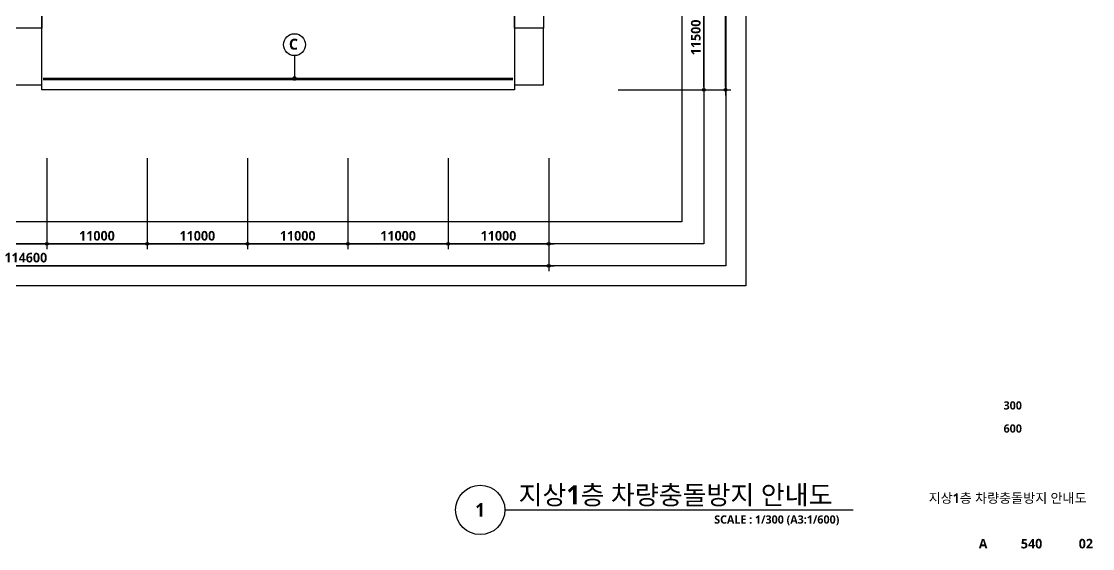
# Model space of a CAD drawing. Header units: millimetres. Extents: x 10941 to 1002000, y 7641 to 169666.
# Drawn here: x 376605 to 493984, y 7641 to 65419 of the extents above; entities that cross this region are included whole.
import ezdxf
from ezdxf.enums import TextEntityAlignment as Align

# ---------------------------------------------------------------- set-up
doc = ezdxf.new("R2010")
doc.units = ezdxf.units.MM
doc.header["$LTSCALE"] = 400
doc.header["$MEASUREMENT"] = 0
doc.header["$PDSIZE"] = -10
doc.layers.get('0').update_dxf_attribs({"linetype": 'CONTINUOUS'})
doc.layers.get('Defpoints').update_dxf_attribs({"color": 153, "linetype": 'CONTINUOUS'})
for name, color, linetype in [('A-ANNO-TITL', 7, 'CONTINUOUS'), ('A-ST-AXIS-DIM', 7, 'CONTINUOUS'), ('A-TEXT', 3, 'CONTINUOUS'), ('A-WALLb', 5, 'STD_WIREMESH_050'), ('AA-MARK', 2, 'CONTINUOUS'), ('AA-XXXX-TXT1', 2, 'CONTINUOUS')]:
    doc.layers.add(name, color=color, linetype=linetype)
doc.layers.add('Defpoint', color=161, linetype='CONTINUOUS', plot=False)
doc.layers.add('면적', color=210, linetype='CONTINUOUS', plot=False)
doc.styles.add('2020음성 1차', font='')
doc.styles.add('SH_대대리576', font='')
doc.styles.get("Standard").update_dxf_attribs({"font": ''})
doc.styles.get('2020음성 1차').set_extended_font_data('NanumGothic', bold=True)
doc.styles.get('SH_대대리576').set_extended_font_data('NanumGothic', bold=True)
doc.styles.get('Standard').set_extended_font_data('DotumChe')
doc.linetypes.add('STD_WIREMESH_050', pattern='A,4,-1,["X",Standard,S=0.5,R=0,X=-0.24,Y=-0.25],-1', length=6)
doc.dimstyles.new('SHP 600', dxfattribs={"dimscale": 300, "dimtxt": 3.5, "dimasz": 1, "dimexe": 2, "dimexo": 2, "dimgap": 1, "dimtad": 1, "dimdec": 0, "dimzin": 0, "dimdsep": 46, "dimtxsty": 'SH_대대리576', "dimblk": 'DIMDOT', "dimcen": 0.09, "dimclrt": 3, "dimadec": 0, "dimazin": 1, "dimtfac": 1, "dimtdec": 0, "dimtix": 1, "dimtmove": 2, "dimatfit": 0, "dimldrblk": 'DIMDOT', "dimfxl": 1, "dimtolj": 1, "dimtzin": 0, "dimarcsym": 0})

# ---------------------------------------------------------------- blocks, each defined once
blk = doc.blocks.new('*U18943')
at = {"layer": 'A-ANNO-TITL'}
blk.add_line((0, 0), (6359, 0), dxfattribs=at)
blk.add_circle((-450, 0), 450, dxfattribs=at)
at = {"layer": 'AA-XXXX-TXT1', "style": 'SH_대대리576'}
blk.add_attdef('DWG.TITLE', (250, 100), '', height=350, dxfattribs=at)
at = {"layer": 'AA-XXXX-TXT1', "color": 7, "style": 'SH_대대리576'}
blk.add_attdef('NO1', text='', height=300, dxfattribs=at).set_placement((-450, 0), align=Align.MIDDLE)
at = {"layer": 'AA-XXXX-TXT1', "style": 'SH_대대리576'}
blk.add_attdef('SCALE', text='', height=150, dxfattribs=at).set_placement((6109, -100), align=Align.TOP_RIGHT)
blk = doc.blocks.new('G$C103DFDC3')
blk.add_line((92200, 51120, 103000), (95600, 51120))
at = {"layer": '면적'}
for points in [[(16250, 56450), (19450, 56450), (19450, 50250), (16250, 50250)], [(20000, 48025), (20000, 45000), (53400, 45000), (53400, 52620), (55950, 52620), (55950, 57000), (20000, 57000), (19450, 57000), (19450, 48025), (20000, 48025)], [(59150, 50250), (55950, 50250), (55950, 56450), (59150, 56450)], [(95600, 57500), (92200, 57500), (92200, 57000), (60200, 57000), (59150, 57000), (59150, 48025), (59150, 48025), (59150, 45000), (92200, 45000), (92200, 51120), (95600, 51120)], [(95600, 57500), (108000, 57500), (108000, 45000), (95600, 45000)], [(108000, 57500), (108000, 44925), (110950, 44925), (110950, 56450), (110900, 56450), (110900, 56600), (110900, 57500)], [(114150, 50250), (110950, 50250), (110950, 56450), (114150, 56450)], [(12900, 6550), (16250, 6550), (16250, 6750), (18500, 6750), (18500, 8850), (16250, 8850), (16250, 8800), (14800, 8800), (14800, 11500), (15200, 11500), (15200, 45000), (20000, 45000), (20000, 48025), (19450, 48025), (19450, 48150), (16250, 48150), (16250, 54100), (13100, 54100), (13100, 45600), (8525, 45600), (8525, 40100), (7400, 40100), (7400, 37200), (13100, 37200), (13100, 16300), (7600, 16300), (7600, 14300), (8600, 14300), (8600, 12900), (10100, 12900), (10100, 14300), (13100, 14300), (13100, 11200), (12900, 11200), (12900, 6550)], [(13100, 54100), (10100, 54100), (10100, 51420), (13100, 51420)], [(55950, 45025), (53400, 45025), (53400, 52620), (55950, 52620)], [(10100, 51420), (10100, 49500), (12210, 49500), (12210, 50270), (13100, 50270), (13100, 51420)], [(92200, 45000), (93100, 45000), (93100, 44925), (95600, 44925), (95600, 51120), (92200, 51120)], [(7200, 49500), (13100, 49500), (13100, 45600), (7200, 45600)], [(12210, 50270), (13100, 50270), (13100, 49500), (12210, 49500)], [(16250, 50250), (19450, 50250), (19450, 48150), (16250, 48150)], [(59150, 48150), (55950, 48150), (55950, 50250), (59150, 50250)], [(114150, 48150), (110950, 48150), (110950, 50250), (114150, 50250)], [(55950, 48150), (55950, 45025), (59150, 45025), (59150, 48025), (59150, 48025), (59150, 48150)], [(110950, 48150), (110950, 44925), (114150, 44925), (114150, 48025), (114150, 48025), (114150, 48150)], [(15200, 45000), (53400, 45000), (53400, 45025), (59150, 45025), (59150, 45000), (93100, 45000), (93100, 44925), (95600, 44925), (95600, 45000), (108000, 45000), (108000, 44925), (115200, 44925), (115200, 33500), (114700, 33500), (114700, 8850), (110950, 8850), (110950, 0), (59150, 0), (59150, 8850), (55950, 8850), (55950, 0), (19450, 0), (19450, 10950), (17400, 10950), (17400, 11500), (17400, 11500), (17400, 15800), (17400, 15800), (17400, 22800), (15200, 22800), (15200, 34000), (19355, 34000), (19355, 37125), (18355, 37125), (18355, 38025), (19355, 38025), (19355, 41675), (15200, 41675)], [(15200, 41675), (19355, 41675), (19355, 38025), (18355, 38025), (18355, 37125), (19355, 37125), (19355, 34000), (15200, 34000)], [(0, 20000), (0, 37200), (13100, 37200), (13100, 20000)], [(15200, 22800), (15200, 11500), (16250, 11500), (16250, 10950), (17400, 10950), (17400, 22725), (17400, 22800)], [(7600, 14300), (7600, 20000), (0, 20000), (0, 12850), (1900, 12850), (1900, 11200), (4700, 11200), (4700, 14300)], [(7600, 20000), (13100, 20000), (13100, 16300), (7600, 16300)], [(4700, 14300), (4700, 11200), (7600, 11200), (7600, 11600), (8600, 11600), (8600, 14300)], [(9500, 12900), (9500, 11200), (13100, 11200), (13100, 14300), (10100, 14300), (10100, 12900)], [(14800, 11500), (16250, 11500), (16250, 8800), (14800, 8800)], [(16250, 10950), (19450, 10950), (19450, 8850), (16250, 8850)], [(19450, 6750), (18500, 6750), (18500, 8850), (19450, 8850)], [(55950, 8850), (59150, 8850), (59150, 6750), (55950, 6750)], [(110950, 8850), (114150, 8850), (114150, 6750), (110950, 6750)], [(16250, 6750), (19450, 6750), (19450, 550), (16250, 550)], [(55950, 6750), (55950, 6750), (55950, 6750), (55950, 550), (59150, 550), (59150, 6750), (59150, 6750)], [(114150, 6750), (114150, 6750), (114150, 6750), (110950, 6750), (110950, 550), (114150, 550)]]:
    blk.add_lwpolyline(points, close=True, dxfattribs=at)
for points in [[(10100, 51420), (10100, 51420), (10100, 49500), (10100, 49500), (7200, 49500), (7200, 45600), (5200, 45600), (5200, 54100), (10100, 54100), (10100, 51420)], [(59150, 8850), (59400, 8850), (59400, 11500), (59700, 11500), (59700, 45000)]]:
    blk.add_lwpolyline(points, dxfattribs=at)
at = {"layer": '면적', "elevation": 103000}
blk.add_lwpolyline([(18355, 38025), (19355, 38025), (19355, 37125), (18355, 37125)], close=True, dxfattribs=at)
blk = doc.blocks.new('DIMDOT')
at = {"color": 0}
blk.add_line((-2, 0), (2, 0), dxfattribs=at)
for radius in [0.5, 0.25]:
    blk.add_circle((0, 0), radius, dxfattribs=at)
blk = doc.blocks.new('*D19844')
at = {"layer": 'A-ST-AXIS-DIM', "color": 0, "lineweight": -2}
for p, q in [((319782, 50445), (319782, 38045)), ((434382, 50445), (434382, 38045)), ((320082, 38645), (434082, 38645))]:
    blk.add_line(p, q, dxfattribs=at)
at = {"layer": 'Defpoints', "color": 0}
for p in [(319782, 51045), (434382, 51045), (434382, 38645)]:
    blk.add_point(p, dxfattribs=at)
at = {"layer": 'A-ST-AXIS-DIM', "color": 0, "linetype": 'ByBlock', "lineweight": -2, "xscale": 300, "yscale": 300, "zscale": 300, "rotation": 180}
blk.add_blockref('DIMDOT', (319782, 38645), dxfattribs=at)
at = {"layer": 'A-ST-AXIS-DIM', "color": 0, "linetype": 'ByBlock', "lineweight": -2, "xscale": 300, "yscale": 300, "zscale": 300}
blk.add_blockref('DIMDOT', (434382, 38645), dxfattribs=at)
at = {"layer": 'A-ST-AXIS-DIM', "color": 3, "insert": (377082, 39524), "char_height": 1050, "attachment_point": 5, "style": 'SH_대대리576'}
blk.add_mtext('\\A1;114600', dxfattribs=at)
blk = doc.blocks.new('*D19849')
at = {"layer": 'A-ST-AXIS-DIM', "color": 0, "lineweight": -2}
for p, q in [((368382, 50445), (368382, 40445)), ((379382, 50445), (379382, 40445)), ((368682, 41045), (379082, 41045))]:
    blk.add_line(p, q, dxfattribs=at)
at = {"layer": 'Defpoints', "color": 0}
for p in [(368382, 51045), (379382, 51045), (379382, 41045)]:
    blk.add_point(p, dxfattribs=at)
at = {"layer": 'A-ST-AXIS-DIM', "color": 0, "linetype": 'ByBlock', "lineweight": -2, "xscale": 300, "yscale": 300, "zscale": 300, "rotation": 180}
blk.add_blockref('DIMDOT', (368382, 41045), dxfattribs=at)
at = {"layer": 'A-ST-AXIS-DIM', "color": 0, "linetype": 'ByBlock', "lineweight": -2, "xscale": 300, "yscale": 300, "zscale": 300}
blk.add_blockref('DIMDOT', (379382, 41045), dxfattribs=at)
at = {"layer": 'A-ST-AXIS-DIM', "color": 3, "insert": (373882, 41921), "char_height": 1050, "attachment_point": 5, "style": 'SH_대대리576'}
blk.add_mtext('\\A1;11000', dxfattribs=at)
blk = doc.blocks.new('*D19850')
at = {"layer": 'A-ST-AXIS-DIM', "color": 0, "lineweight": -2}
for p, q in [((379382, 50445), (379382, 40445)), ((390382, 50445), (390382, 40445)), ((379682, 41045), (390082, 41045))]:
    blk.add_line(p, q, dxfattribs=at)
at = {"layer": 'Defpoints', "color": 0}
for p in [(379382, 51045), (390382, 51045), (390382, 41045)]:
    blk.add_point(p, dxfattribs=at)
at = {"layer": 'A-ST-AXIS-DIM', "color": 0, "linetype": 'ByBlock', "lineweight": -2, "xscale": 300, "yscale": 300, "zscale": 300, "rotation": 180}
blk.add_blockref('DIMDOT', (379382, 41045), dxfattribs=at)
at = {"layer": 'A-ST-AXIS-DIM', "color": 0, "linetype": 'ByBlock', "lineweight": -2, "xscale": 300, "yscale": 300, "zscale": 300}
blk.add_blockref('DIMDOT', (390382, 41045), dxfattribs=at)
at = {"layer": 'A-ST-AXIS-DIM', "color": 3, "insert": (384882, 41921), "char_height": 1050, "attachment_point": 5, "style": 'SH_대대리576'}
blk.add_mtext('\\A1;11000', dxfattribs=at)
blk = doc.blocks.new('*D19851')
at = {"layer": 'A-ST-AXIS-DIM', "color": 0, "lineweight": -2}
for p, q in [((390382, 50445), (390382, 40445)), ((401382, 50445), (401382, 40445)), ((390682, 41045), (401082, 41045))]:
    blk.add_line(p, q, dxfattribs=at)
at = {"layer": 'Defpoints', "color": 0}
for p in [(390382, 51045), (401382, 51045), (401382, 41045)]:
    blk.add_point(p, dxfattribs=at)
at = {"layer": 'A-ST-AXIS-DIM', "color": 0, "linetype": 'ByBlock', "lineweight": -2, "xscale": 300, "yscale": 300, "zscale": 300, "rotation": 180}
blk.add_blockref('DIMDOT', (390382, 41045), dxfattribs=at)
at = {"layer": 'A-ST-AXIS-DIM', "color": 0, "linetype": 'ByBlock', "lineweight": -2, "xscale": 300, "yscale": 300, "zscale": 300}
blk.add_blockref('DIMDOT', (401382, 41045), dxfattribs=at)
at = {"layer": 'A-ST-AXIS-DIM', "color": 3, "insert": (395882, 41921), "char_height": 1050, "attachment_point": 5, "style": 'SH_대대리576'}
blk.add_mtext('\\A1;11000', dxfattribs=at)
blk = doc.blocks.new('*D19852')
at = {"layer": 'A-ST-AXIS-DIM', "color": 0, "lineweight": -2}
for p, q in [((401382, 50445), (401382, 40445)), ((412382, 50445), (412382, 40445)), ((401682, 41045), (412082, 41045))]:
    blk.add_line(p, q, dxfattribs=at)
at = {"layer": 'Defpoints', "color": 0}
for p in [(401382, 51045), (412382, 51045), (412382, 41045)]:
    blk.add_point(p, dxfattribs=at)
at = {"layer": 'A-ST-AXIS-DIM', "color": 0, "linetype": 'ByBlock', "lineweight": -2, "xscale": 300, "yscale": 300, "zscale": 300, "rotation": 180}
blk.add_blockref('DIMDOT', (401382, 41045), dxfattribs=at)
at = {"layer": 'A-ST-AXIS-DIM', "color": 0, "linetype": 'ByBlock', "lineweight": -2, "xscale": 300, "yscale": 300, "zscale": 300}
blk.add_blockref('DIMDOT', (412382, 41045), dxfattribs=at)
at = {"layer": 'A-ST-AXIS-DIM', "color": 3, "insert": (406882, 41921), "char_height": 1050, "attachment_point": 5, "style": 'SH_대대리576'}
blk.add_mtext('\\A1;11000', dxfattribs=at)
blk = doc.blocks.new('*D19853')
at = {"layer": 'A-ST-AXIS-DIM', "color": 0, "lineweight": -2}
for p, q in [((412382, 50445), (412382, 40445)), ((423382, 50445), (423382, 40445)), ((412682, 41045), (423082, 41045))]:
    blk.add_line(p, q, dxfattribs=at)
at = {"layer": 'Defpoints', "color": 0}
for p in [(412382, 51045), (423382, 51045), (423382, 41045)]:
    blk.add_point(p, dxfattribs=at)
at = {"layer": 'A-ST-AXIS-DIM', "color": 0, "linetype": 'ByBlock', "lineweight": -2, "xscale": 300, "yscale": 300, "zscale": 300, "rotation": 180}
blk.add_blockref('DIMDOT', (412382, 41045), dxfattribs=at)
at = {"layer": 'A-ST-AXIS-DIM', "color": 0, "linetype": 'ByBlock', "lineweight": -2, "xscale": 300, "yscale": 300, "zscale": 300}
blk.add_blockref('DIMDOT', (423382, 41045), dxfattribs=at)
at = {"layer": 'A-ST-AXIS-DIM', "color": 3, "insert": (417882, 41921), "char_height": 1050, "attachment_point": 5, "style": 'SH_대대리576'}
blk.add_mtext('\\A1;11000', dxfattribs=at)
blk = doc.blocks.new('*D19854')
at = {"layer": 'A-ST-AXIS-DIM', "color": 0, "lineweight": -2}
for p, q in [((423382, 50445), (423382, 40445)), ((434382, 50445), (434382, 40445)), ((423682, 41045), (434082, 41045))]:
    blk.add_line(p, q, dxfattribs=at)
at = {"layer": 'Defpoints', "color": 0}
for p in [(423382, 51045), (434382, 51045), (434382, 41045)]:
    blk.add_point(p, dxfattribs=at)
at = {"layer": 'A-ST-AXIS-DIM', "color": 0, "linetype": 'ByBlock', "lineweight": -2, "xscale": 300, "yscale": 300, "zscale": 300, "rotation": 180}
blk.add_blockref('DIMDOT', (423382, 41045), dxfattribs=at)
at = {"layer": 'A-ST-AXIS-DIM', "color": 0, "linetype": 'ByBlock', "lineweight": -2, "xscale": 300, "yscale": 300, "zscale": 300}
blk.add_blockref('DIMDOT', (434382, 41045), dxfattribs=at)
at = {"layer": 'A-ST-AXIS-DIM', "color": 3, "insert": (428882, 41921), "char_height": 1050, "attachment_point": 5, "style": 'SH_대대리576'}
blk.add_mtext('\\A1;11000', dxfattribs=at)
blk = doc.blocks.new('*D19855')
at = {"layer": 'A-ST-AXIS-DIM', "color": 0, "lineweight": -2}
for p, q in [((441982, 142716), (454357, 142716)), ((453757, 58216), (453757, 142416)), ((441982, 57916), (454357, 57916))]:
    blk.add_line(p, q, dxfattribs=at)
at = {"layer": 'Defpoints', "color": 0}
for p in [(441382, 142716), (453757, 142716), (441382, 57916)]:
    blk.add_point(p, dxfattribs=at)
at = {"layer": 'A-ST-AXIS-DIM', "color": 0, "linetype": 'ByBlock', "lineweight": -2, "xscale": 300, "yscale": 300, "zscale": 300}
for p, rotation in [((453757, 142716), 90), ((453757, 57916), 270)]:
    blk.add_blockref('DIMDOT', p, dxfattribs=dict(at, rotation=rotation))
at = {"layer": 'A-ST-AXIS-DIM', "color": 3, "insert": (452877, 100316), "char_height": 1050, "attachment_point": 5, "rotation": 90, "style": 'SH_대대리576'}
blk.add_mtext('\\A1;84800', dxfattribs=at)
blk = doc.blocks.new('*D19856')
at = {"layer": 'A-ST-AXIS-DIM', "color": 0, "lineweight": -2}
for p, q in [((441982, 69416), (451982, 69416)), ((451382, 58216), (451382, 69116)), ((441982, 57916), (451982, 57916))]:
    blk.add_line(p, q, dxfattribs=at)
at = {"layer": 'Defpoints', "color": 0}
for p in [(441382, 69416), (451382, 69416), (441382, 57916)]:
    blk.add_point(p, dxfattribs=at)
at = {"layer": 'A-ST-AXIS-DIM', "color": 0, "linetype": 'ByBlock', "lineweight": -2, "xscale": 300, "yscale": 300, "zscale": 300}
for p, rotation in [((451382, 69416), 90), ((451382, 57916), 270)]:
    blk.add_blockref('DIMDOT', p, dxfattribs=dict(at, rotation=rotation))
at = {"layer": 'A-ST-AXIS-DIM', "color": 3, "insert": (450505, 63666), "char_height": 1050, "attachment_point": 5, "rotation": 90, "style": 'SH_대대리576'}
blk.add_mtext('\\A1;11500', dxfattribs=at)

msp = doc.modelspace()

# ---------------------------------------------------------------- linework, layer by layer
at = {"layer": 'A-TEXT', "color": 7}
msp.add_circle((406527.3, 62872.3), 1200, dxfattribs=at)
at = {"layer": 'A-WALLb', "ltscale": 600, "const_width": 300}
msp.add_lwpolyline([(378981.8, 59116.3), (430481.8, 59116.3)], dxfattribs=at)
at = {"layer": 'AA-MARK', "color": 0}
msp.add_lwpolyline([(406527.3, 61672.3), (406527.3, 59166.3)], dxfattribs=at)
at = {"layer": 'AA-MARK', "color": 0, "const_width": 249.8}
msp.add_lwpolyline([(406402.2, 59166.3, -1), (406652.5, 59166.3, -1)], format="xyb", close=True, dxfattribs=at)
at = {"layer": 'Defpoint'}
for points in [[(455981.8, 36444.9), (284781.8, 36444.9), (284781.8, 165016.3), (455981.8, 165016.3)], [(453781.8, 38644.9), (286981.8, 38644.9), (286981.8, 162816.3), (453781.8, 162816.3)], [(451381.8, 41044.9), (289381.8, 41044.9), (289381.8, 160416.3), (451381.8, 160416.3)], [(448981.8, 43444.9), (291781.8, 43444.9), (291781.8, 158016.3), (448981.8, 158016.3)]]:
    msp.add_lwpolyline(points, close=True, dxfattribs=at)

# ---------------------------------------------------------------- block references
msp.add_blockref('G$C103DFDC3', (319681.8, 57916.3))
ref = msp.add_blockref('*U18943', (429581.4, 11877.9), dxfattribs=dict(xscale=6, yscale=6, zscale=6))
ref.add_attrib('SCALE', 'SCALE : 1/300 (A3:1/600)', dxfattribs={"layer": 'A-ANNO-TITL', "height": 900, "style": 'SH_대대리576'}).set_placement((466233, 11277.9), align=Align.TOP_RIGHT)
ref.add_attrib('DWG.TITLE', '지상1층 차량충돌방지 안내도', (431081.4, 12477.9), dxfattribs={"layer": 'A-ANNO-TITL', "height": 2087.447, "style": 'SH_대대리576'})
ref.add_attrib('NO1', '1', dxfattribs={"layer": 'A-ANNO-TITL', "color": 7, "height": 1500, "style": 'SH_대대리576'}).set_placement((426881.4, 11877.9), align=Align.MIDDLE)

# ---------------------------------------------------------------- texts
at = {"layer": 'A-ANNO-TITL', "style": 'SH_대대리576'}
for s, height, p in [('300', 900, (485235.5, 23333.4)), ('600', 900, (485235.5, 20800.2)), ('지상1층 차량충돌방지 안내도', 1050, (484670.3, 13191.8)), ('A', 1050, (481987.6, 8181.3)), ('540', 1050, (487300.8, 8181.3)), ('02', 1050, (493247.3, 8181.3))]:
    msp.add_text(s, height=height, dxfattribs=at).set_placement(p, align=Align.MIDDLE)
at = {"layer": 'A-TEXT', "style": '2020음성 1차'}
msp.add_text('C', height=1200, dxfattribs=at).set_placement((405920.1, 62322))

# ---------------------------------------------------------------- dimensions: what is measured, and where the dimension line sits
at = {"layer": 'A-ST-AXIS-DIM'}
for base, p1, p2, angle, picture, middle in [((453756.8, 142716.3), (441381.8, 57916.3), (441381.8, 142716.3), 270, '*D19855', (452877.4, 100316.3)), ((451381.8, 69416.3), (441381.8, 57916.3), (441381.8, 69416.3), 270, '*D19856', (450504.6, 63666.3)), ((434381.8, 38644.9), (319781.8, 51044.9), (434381.8, 51044.9), 180, '*D19844', (377081.8, 39524.3)), ((379381.8, 41044.9), (368381.8, 51044.9), (379381.8, 51044.9), 180, '*D19849', (373881.8, 41920.6)), ((390381.8, 41044.9), (379381.8, 51044.9), (390381.8, 51044.9), 180, '*D19850', (384881.8, 41920.6)), ((401381.8, 41044.9), (390381.8, 51044.9), (401381.8, 51044.9), 180, '*D19851', (395881.8, 41920.6)), ((412381.8, 41044.9), (401381.8, 51044.9), (412381.8, 51044.9), 180, '*D19852', (406881.8, 41920.6)), ((423381.8, 41044.9), (412381.8, 51044.9), (423381.8, 51044.9), 180, '*D19853', (417881.8, 41920.6)), ((434381.8, 41044.9), (423381.8, 51044.9), (434381.8, 51044.9), 180, '*D19854', (428881.8, 41920.6))]:
    dim = msp.add_linear_dim(base=base, p1=p1, p2=p2, angle=angle, dimstyle='SHP 600', dxfattribs=at)
    dim.commit()
    dim.dimension.update_dxf_attribs({"geometry": picture, "text_midpoint": middle})

doc.saveas('drawing.dxf')
